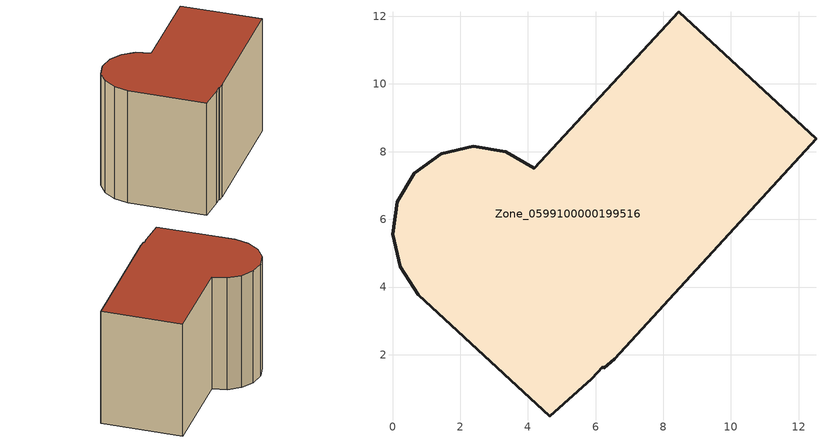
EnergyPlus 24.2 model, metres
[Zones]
Zone_0599100000199516
 floor ground (C_G): 1.44,7.94 2.39,8.15 3.35,8 4.18,7.51 8.46,12.13 12.51,8.39 6.56,1.88 6.24,1.6 6.21,1.64 5.89,1.29 4.64,0.18 0.76,3.78 0.22,4.61 0,5.55 0.14,6.51 0.65,7.36 z0
 wall outside (C_F): 2.39,8.15 1.44,7.94 0.65,7.36 0.14,6.51 0,5.55 0.22,4.61 0.76,3.78 4.64,0.18 5.89,1.29 6.21,1.64 6.24,1.6 6.56,1.88 12.51,8.39 8.46,12.13 4.18,7.51 3.35,8 2.39,8.15 z0:8.3
 roof outside (C_R): 4.64,0.18 5.89,1.29 6.21,1.64 6.24,1.6 6.56,1.88 12.51,8.39 8.46,12.13 4.18,7.51 3.35,8 2.39,8.15 1.44,7.94 0.65,7.36 0.14,6.51 0,5.55 0.22,4.61 0.76,3.78 z8.3
[BUILDING]
Pand.0599100000199516: North Axis=0; Terrain=City; Loads Convergence Tolerance Value=0.04; Temperature Convergence Tolerance Value=0.4; Solar Distribution=FullExterior; Maximum Number of Warmup Days=25; Minimum Number of Warmup Days=1
[Site:Location]
Rotterdam.The.Hague.AP_ZH_NLD Design_Conditions: Latitude=51.96; Longitude=4.45; Time Zone=1; Elevation=-4.5
[SITE:GROUNDTEMPERATURE:BUILDINGSURFACE]
18, 18, 18, 18, 18, 18, 18, 18, 18, 18, 18, 18
[MATERIAL] Thermal Absorptance=0.9; Solar Absorptance=0.7; Visible Absorptance=0.7
Name | Roughness | Thickness | Conductivity | Density | Specific Heat
G.TC.1975-1991 | MediumSmooth | 0.15 | 0.288461 | 540 | 1210
F.TC.1975-1991 | Rough | 0.3 | 0.230769 | 1920 | 840
R.TC.1975-1991 | MediumRough | 0.2 | 0.153846 | 1500 | 1000
[CONSTRUCTION]
C_G: G.TC.1975-1991
C_F: F.TC.1975-1991
C_R: R.TC.1975-1991
[ZONE]
Zone_0599100000199516: Type=1; Multiplier=1; Ceiling Height=Autocalculate; Volume=Autocalculate; Floor Area=autocalculate; Part of Total Floor Area=Yes
[ZONEINFILTRATION:DESIGNFLOWRATE]
Infil_Zone_0599100000199516: Zone or ZoneList or Space or SpaceList=Zone_0599100000199516; Schedule=AlwaysOn; Design Flow Rate Calculation Method=Flow/Area; Flow Rate per Floor Area=0.003; Constant Term Coefficient=1; Temperature Term Coefficient=0; Velocity Term Coefficient=0; Velocity Squared Term Coefficient=0
[HVACTEMPLATE:ZONE:IDEALLOADSAIRSYSTEM]
Zone_0599100000199516: Maximum Heating Supply Air Temperature=50; Minimum Cooling Supply Air Temperature=13; Maximum Heating Supply Air Humidity Ratio=0.0156; Minimum Cooling Supply Air Humidity Ratio=0.0077; Heating Limit=NoLimit; Cooling Limit=NoLimit; Dehumidification Control Type=ConstantSensibleHeatRatio; Cooling Sensible Heat Ratio=0.7; Dehumidification Setpoint=60; Humidification Control Type=None; Humidification Setpoint=30; Outdoor Air Method=None; Outdoor Air Flow Rate per Person=0.00944; Outdoor Air Flow Rate per Zone Floor Area=0; Outdoor Air Flow Rate per Zone=0; Demand Controlled Ventilation Type=None; Outdoor Air Economizer Type=NoEconomizer; Heat Recovery Type=None; Sensible Heat Recovery Effectiveness=0.7; Latent Heat Recovery Effectiveness=0.65
[ZONECONTROL:THERMOSTAT]
ThermostatControl_Zone_0599100000199516: Zone or ZoneList=Zone_0599100000199516; Control Type Schedule=DualSetpointControlType; Control 1=Thermostat_Zone_0599100000199516; Temperature Difference Between Cutout And Setpoint=0
[THERMOSTATSETPOINT:DUALSETPOINT]
Thermostat_Zone_0599100000199516: Heating Setpoint Temperature Schedule=HeatingSetpoint_Zone_0599100000199516; Cooling Setpoint Temperature Schedule=CoolingSetpoint_Zone_0599100000199516
[SCHEDULE:COMPACT]
HeatingSetpoint_Zone_0599100000199516: Through: 12/31, For: AllDays, Until: 24:00, 21
CoolingSetpoint_Zone_0599100000199516: Through: 12/31, For: AllDays, Until: 24:00, 24
DualSetpointControlType: Through: 12/31, For: AllDays, Until: 24:00, 4
AlwaysOn: Through: 12/31, For: AllDays, Until: 24:00, 1
